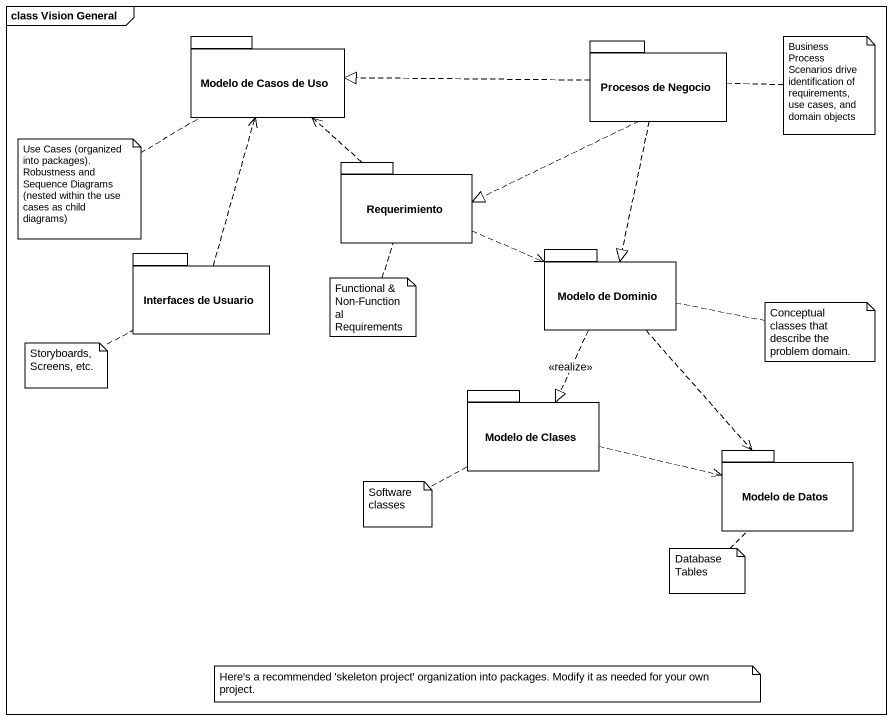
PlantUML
@startuml
mainframe class Vision General
package "Modelo de Casos de Uso" as Modelo_de_Casos_de_Uso {
}
package "Procesos de Negocio" as Procesos_de_Negocio {
}
package Requerimiento {
}
package "Modelo de Dominio" as Modelo_de_Dominio {
}
package "Interfaces de Usuario" as Interfaces_de_Usuario {
}
package "Modelo de Clases" as Modelo_de_Clases {
}
package "Modelo de Datos" as Modelo_de_Datos {
}
Procesos_de_Negocio .left.|> Modelo_de_Casos_de_Uso
Procesos_de_Negocio .left.|> Requerimiento
Procesos_de_Negocio ..|> Modelo_de_Dominio
Requerimiento .up.> Modelo_de_Casos_de_Uso
Requerimiento .right.> Modelo_de_Dominio
Modelo_de_Dominio ..|> Modelo_de_Clases : <<realize>>
Modelo_de_Dominio ..> Modelo_de_Datos
Interfaces_de_Usuario .up.> Modelo_de_Casos_de_Uso
Modelo_de_Clases .right.> Modelo_de_Datos
note right of Procesos_de_Negocio : Business Process Scenarios drive identification of requirements, use cases, and domain objects
note left of Modelo_de_Casos_de_Uso
  Use Cases (organized into packages).
  Robustness and Sequence Diagrams
  (nested within the use cases as child diagrams)
end note
note bottom of Requerimiento : Functional & Non-Functional Requirements
note left of Interfaces_de_Usuario : Storyboards, Screens, etc.
note right of Modelo_de_Dominio : Conceptual classes that describe the problem domain.
note left of Modelo_de_Clases : Software classes
note bottom of Modelo_de_Datos : Database Tables
note as N8
  Here's a recommended 'skeleton project' organization into packages. Modify it as needed for your own project.
end note
@enduml
